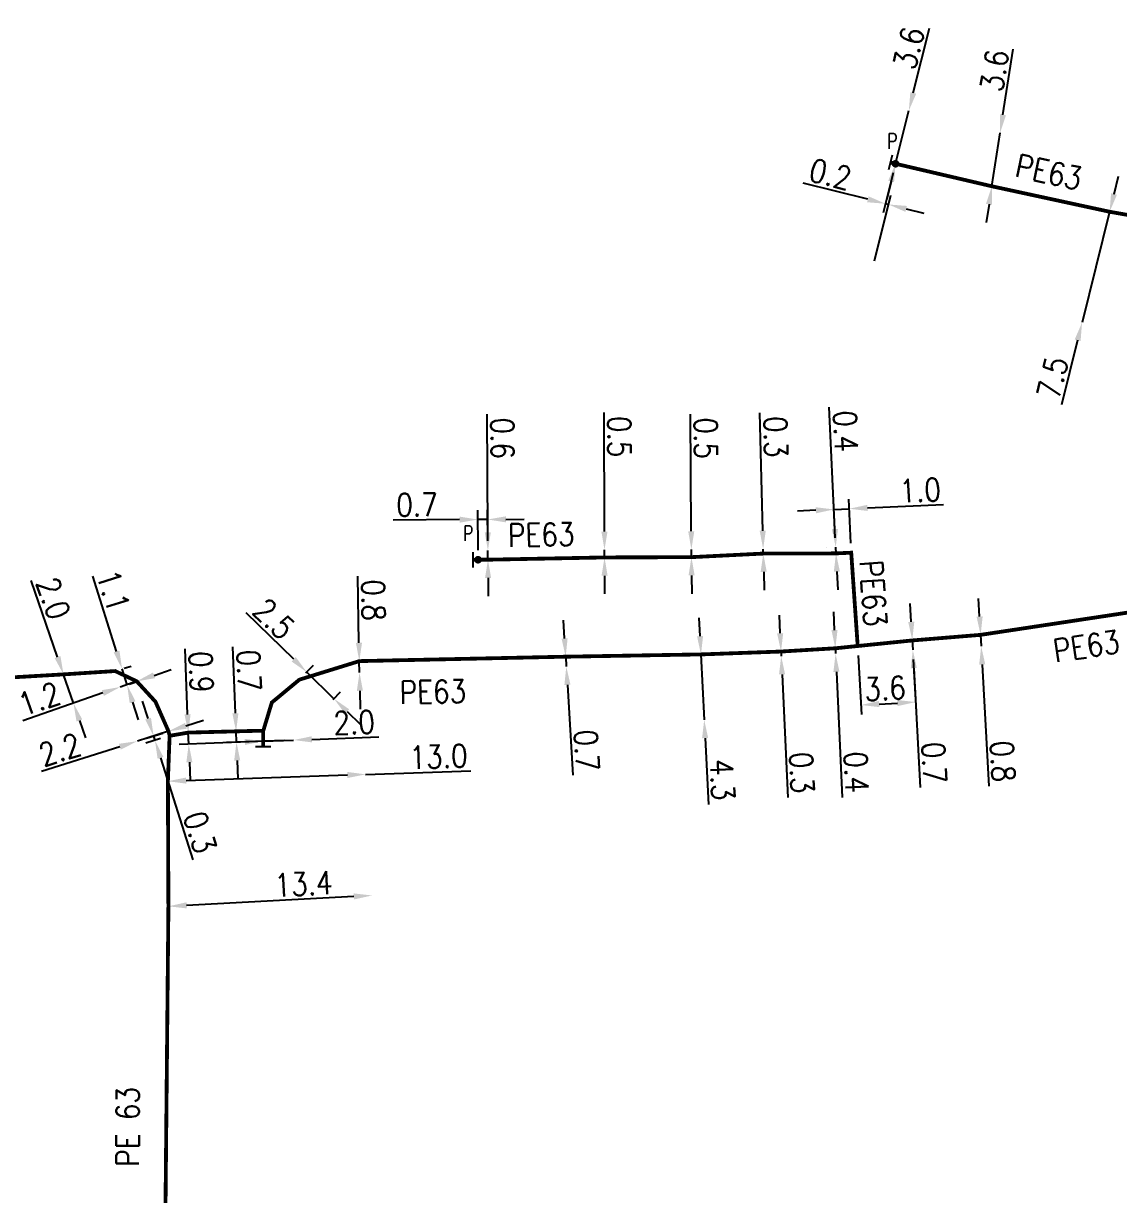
# Model space of a CAD drawing. Header units: millimetres. Extents: x 149999 to 151007, y 125999 to 127005.
# Drawn here: x 150790.2 to 150862.2, y 126224.6 to 126301.5 of the extents above; entities that cross this region are included whole.
import ezdxf
from ezdxf.enums import TextEntityAlignment as Align

# ---------------------------------------------------------------- set-up
doc = ezdxf.new("R2010")
doc.units = ezdxf.units.MM
doc.header["$PDMODE"] = 34
doc.linetypes.add('L_100_PE', pattern=[14, 10, -1.5, 1, -1.5])
doc.layers.get('0').update_dxf_attribs({"linetype": 'CONTINUOUS'})
doc.layers.get('DEFPOINTS').update_dxf_attribs({"linetype": 'CONTINUOUS'})
for name, color, linetype in [('L_140', 3, 'CONTINUOUS'), ('L_300', 7, 'CONTINUOUS'), ('L_340', 7, 'CONTINUOUS')]:
    doc.layers.add(name, color=color, linetype=linetype)
doc.styles.add('G_ROMANS', font='ROMANS.SHX', dxfattribs={"width": 0.75})
doc.styles.get("Standard").update_dxf_attribs({"font": 'romans.shx', "width": 0.85})
doc.dimstyles.get("Standard").update_dxf_attribs({"dimtxt": 1.5, "dimasz": 1.2, "dimexe": 0.625, "dimexo": 0.625, "dimgap": 0.25, "dimtad": 1, "dimdec": 1, "dimzin": 0, "dimdsep": 46, "dimtxsty": 'Standard', "dimcen": -0.5, "dimadec": 0, "dimazin": 0, "dimtfac": 1, "dimtdec": 1, "dimtmove": 0, "dimatfit": 3, "dimfxl": 0, "dimtolj": 1, "dimtzin": 0, "dimarcsym": 0})

# ---------------------------------------------------------------- blocks, each defined once
blk = doc.blocks.new('*D767')
at = {"layer": 'DEFPOINTS', "color": 0, "transparency": 16777216}
for p in [(150799.741, 126251.739), (150799.741, 126251.739), (150812.733, 126252.191)]:
    blk.add_point(p, dxfattribs=at)
at = {"layer": 'L_140', "color": 0, "lineweight": -2, "transparency": 16777216}
for p, q in [((150812.733, 126252.191), (150819.656, 126252.431)), ((150800.94, 126251.781), (150811.534, 126252.149))]:
    blk.add_line(p, q, dxfattribs=at)
at = {"layer": 'L_140', "color": 0, "transparency": 16777216}
for points in [[(150811.527, 126252.349), (150811.541, 126251.949), (150812.733, 126252.191)], [(150800.933, 126251.981), (150800.947, 126251.581), (150799.741, 126251.739)]]:
    blk.add_solid(points, dxfattribs=at)
at = {"layer": 'L_140', "color": 0, "transparency": 16777216, "insert": (150817.521, 126253.358), "char_height": 1.5, "attachment_point": 5, "rotation": 1.99118}
blk.add_mtext('\\A1;13.0', dxfattribs=at)
blk = doc.blocks.new('*D768')
at = {"layer": 'DEFPOINTS', "color": 0, "transparency": 16777216}
for p in [(150813.157, 126244.235), (150799.776, 126243.522), (150799.776, 126243.522)]:
    blk.add_point(p, dxfattribs=at)
at = {"layer": 'L_140', "color": 0, "lineweight": -2, "transparency": 16777216}
blk.add_line((150811.958, 126244.171), (150800.974, 126243.586), dxfattribs=at)
at = {"layer": 'L_140', "color": 0, "transparency": 16777216}
for points in [[(150811.948, 126244.371), (150811.969, 126243.971), (150813.157, 126244.235)], [(150800.963, 126243.786), (150800.985, 126243.386), (150799.776, 126243.522)]]:
    blk.add_solid(points, dxfattribs=at)
at = {"layer": 'L_140', "color": 0, "transparency": 16777216, "insert": (150808.649, 126244.996), "char_height": 1.5, "attachment_point": 5, "rotation": 3.0472}
blk.add_mtext('\\A1;13.4', dxfattribs=at)
blk = doc.blocks.new('*D770')
at = {"layer": 'DEFPOINTS', "color": 0, "transparency": 16777216}
for p in [(150799.855, 126254.723), (150797.734, 126254.37), (150798.894, 126254.419)]:
    blk.add_point(p, dxfattribs=at)
at = {"layer": 'L_140', "color": 0, "lineweight": -2, "transparency": 16777216}
for p, q in [((150798.441, 126255.852), (150798.079, 126256.996)), ((150798.329, 126254.558), (150799.399, 126254.896)), ((150798.803, 126254.708), (150798.894, 126254.419)), ((150799.259, 126254.535), (150798.298, 126254.231)), ((150799.256, 126253.275), (150801.375, 126246.572))]:
    blk.add_line(p, q, dxfattribs=at)
at = {"layer": 'L_140', "color": 0, "transparency": 16777216}
for points in [[(150798.632, 126255.912), (150798.251, 126255.792), (150798.803, 126254.708)], [(150799.447, 126253.335), (150799.065, 126253.215), (150798.894, 126254.419)]]:
    blk.add_solid(points, dxfattribs=at)
at = {"layer": 'L_140', "color": 0, "transparency": 16777216, "insert": (150801.851, 126248.385), "char_height": 1.5, "attachment_point": 5, "rotation": 287.54569}
blk.add_mtext('\\A1;0.3', dxfattribs=at)
blk = doc.blocks.new('*D908')
at = {"layer": 'DEFPOINTS', "color": 0, "linetype": 'Continuous', "transparency": 16777216}
for p in [(150853.139, 126261.354), (150853.179, 126260.605), (150853.179, 126260.605)]:
    blk.add_point(p, dxfattribs=at)
at = {"layer": 'L_140', "color": 0, "linetype": 'Continuous', "lineweight": -2, "transparency": 16777216}
for p, q in [((150853.074, 126262.553), (150853.009, 126263.751)), ((150853.139, 126261.354), (150853.179, 126260.605)), ((150853.244, 126259.407), (150853.677, 126251.413))]:
    blk.add_line(p, q, dxfattribs=at)
at = {"layer": 'L_140', "color": 0, "linetype": 'Continuous', "transparency": 16777216}
for points in [[(150853.274, 126262.563), (150852.874, 126262.542), (150853.139, 126261.354)], [(150853.444, 126259.418), (150853.044, 126259.396), (150853.179, 126260.605)]]:
    blk.add_solid(points, dxfattribs=at)
at = {"layer": 'L_140', "color": 0, "linetype": 'Continuous', "transparency": 16777216, "insert": (150854.59, 126253.051), "char_height": 1.5, "attachment_point": 5, "rotation": 273.09766}
blk.add_mtext('\\A1;0.8', dxfattribs=at)
blk = doc.blocks.new('*D909')
at = {"layer": 'DEFPOINTS', "color": 0, "linetype": 'Continuous', "transparency": 16777216}
for p in [(150848.648, 126261.011), (150848.684, 126260.362), (150848.684, 126260.362)]:
    blk.add_point(p, dxfattribs=at)
at = {"layer": 'L_140', "color": 0, "linetype": 'Continuous', "lineweight": -2, "transparency": 16777216}
for p, q in [((150848.584, 126262.209), (150848.519, 126263.408)), ((150848.648, 126261.011), (150848.684, 126260.362)), ((150848.748, 126259.164), (150849.172, 126251.326))]:
    blk.add_line(p, q, dxfattribs=at)
at = {"layer": 'L_140', "color": 0, "linetype": 'Continuous', "transparency": 16777216}
for points in [[(150848.783, 126262.22), (150848.384, 126262.199), (150848.648, 126261.011)], [(150848.948, 126259.175), (150848.549, 126259.153), (150848.684, 126260.362)]]:
    blk.add_solid(points, dxfattribs=at)
at = {"layer": 'L_140', "color": 0, "linetype": 'Continuous', "transparency": 16777216, "insert": (150850.085, 126252.964), "char_height": 1.5, "attachment_point": 5, "rotation": 273.09766}
blk.add_mtext('\\A1;0.7', dxfattribs=at)
blk = doc.blocks.new('*D910')
at = {"layer": 'DEFPOINTS', "color": 0, "linetype": 'Continuous', "transparency": 16777216}
for p in [(150843.595, 126260.472), (150843.611, 126260.122), (150843.611, 126260.122)]:
    blk.add_point(p, dxfattribs=at)
at = {"layer": 'L_140', "color": 0, "linetype": 'Continuous', "lineweight": -2, "transparency": 16777216}
for p, q in [((150843.54, 126261.671), (150843.485, 126262.869)), ((150843.595, 126260.472), (150843.611, 126260.122)), ((150843.666, 126258.924), (150844.046, 126250.676))]:
    blk.add_line(p, q, dxfattribs=at)
at = {"layer": 'L_140', "color": 0, "linetype": 'Continuous', "transparency": 16777216}
for points in [[(150843.74, 126261.68), (150843.34, 126261.662), (150843.595, 126260.472)], [(150843.866, 126258.933), (150843.467, 126258.914), (150843.611, 126260.122)]]:
    blk.add_solid(points, dxfattribs=at)
at = {"layer": 'L_140', "color": 0, "linetype": 'Continuous', "transparency": 16777216, "insert": (150844.971, 126252.337), "char_height": 1.5, "attachment_point": 5, "rotation": 272.63646}
blk.add_mtext('\\A1;0.4', dxfattribs=at)
blk = doc.blocks.new('*D911')
at = {"layer": 'DEFPOINTS', "color": 0, "linetype": 'Continuous', "transparency": 16777216}
for p in [(150840.025, 126260.258), (150840.039, 126259.958), (150840.039, 126259.958)]:
    blk.add_point(p, dxfattribs=at)
at = {"layer": 'L_140', "color": 0, "linetype": 'Continuous', "lineweight": -2, "transparency": 16777216}
for p, q in [((150839.97, 126261.456), (150839.915, 126262.655)), ((150840.025, 126260.258), (150840.039, 126259.958)), ((150840.094, 126258.759), (150840.466, 126250.676))]:
    blk.add_line(p, q, dxfattribs=at)
at = {"layer": 'L_140', "color": 0, "linetype": 'Continuous', "transparency": 16777216}
for points in [[(150840.169, 126261.466), (150839.77, 126261.447), (150840.025, 126260.258)], [(150840.294, 126258.768), (150839.894, 126258.75), (150840.039, 126259.958)]]:
    blk.add_solid(points, dxfattribs=at)
at = {"layer": 'L_140', "color": 0, "linetype": 'Continuous', "transparency": 16777216, "insert": (150841.392, 126252.306), "char_height": 1.5, "attachment_point": 5, "rotation": 272.63646}
blk.add_mtext('\\A1;0.3', dxfattribs=at)
blk = doc.blocks.new('*D912')
at = {"layer": 'DEFPOINTS', "color": 0, "linetype": 'Continuous', "transparency": 16777216}
for p in [(150834.766, 126260.069), (150834.979, 126255.774), (150834.979, 126255.774)]:
    blk.add_point(p, dxfattribs=at)
at = {"layer": 'L_140', "color": 0, "linetype": 'Continuous', "lineweight": -2, "transparency": 16777216}
for p, q in [((150834.707, 126261.267), (150834.648, 126262.466)), ((150834.766, 126260.069), (150834.979, 126255.774)), ((150835.038, 126254.576), (150835.255, 126250.21))]:
    blk.add_line(p, q, dxfattribs=at)
at = {"layer": 'L_140', "color": 0, "linetype": 'Continuous', "transparency": 16777216}
for points in [[(150834.907, 126261.277), (150834.507, 126261.258), (150834.766, 126260.069)], [(150835.238, 126254.586), (150834.839, 126254.566), (150834.979, 126255.774)]]:
    blk.add_solid(points, dxfattribs=at)
at = {"layer": 'L_140', "color": 0, "linetype": 'Continuous', "transparency": 16777216, "insert": (150836.175, 126251.843), "char_height": 1.5, "attachment_point": 5, "rotation": 272.83482}
blk.add_mtext('\\A1;4.3', dxfattribs=at)
blk = doc.blocks.new('*D913')
at = {"layer": 'DEFPOINTS', "color": 0, "linetype": 'Continuous', "transparency": 16777216}
for p in [(150825.878, 126259.92), (150825.918, 126259.272), (150825.918, 126259.272)]:
    blk.add_point(p, dxfattribs=at)
at = {"layer": 'L_140', "color": 0, "linetype": 'Continuous', "lineweight": -2, "transparency": 16777216}
for p, q in [((150825.805, 126261.118), (150825.731, 126262.316)), ((150825.878, 126259.92), (150825.918, 126259.272)), ((150826.502, 126259.959), (150826.502, 126259.959)), ((150825.992, 126258.074), (150826.357, 126252.128))]:
    blk.add_line(p, q, dxfattribs=at)
at = {"layer": 'L_140', "color": 0, "linetype": 'Continuous', "transparency": 16777216}
for points in [[(150826.004, 126261.13), (150825.605, 126261.106), (150825.878, 126259.92)], [(150826.191, 126258.086), (150825.792, 126258.062), (150825.918, 126259.272)]]:
    blk.add_solid(points, dxfattribs=at)
at = {"layer": 'L_140', "color": 0, "linetype": 'Continuous', "transparency": 16777216, "insert": (150827.258, 126253.772), "char_height": 1.5, "attachment_point": 5, "rotation": 273.51285}
blk.add_mtext('\\A1;0.7', dxfattribs=at)
blk = doc.blocks.new('*D914')
at = {"layer": 'DEFPOINTS', "color": 0, "linetype": 'Continuous', "transparency": 16777216}
for p in [(150812.318, 126259.629), (150812.333, 126258.879), (150812.333, 126258.879)]:
    blk.add_point(p, dxfattribs=at)
at = {"layer": 'L_140', "color": 0, "linetype": 'Continuous', "lineweight": -2, "transparency": 16777216}
for p, q in [((150812.296, 126260.828), (150812.212, 126265.199)), ((150812.333, 126258.879), (150812.318, 126259.629)), ((150812.356, 126257.679), (150812.379, 126256.479))]:
    blk.add_line(p, q, dxfattribs=at)
at = {"layer": 'L_140', "color": 0, "linetype": 'Continuous', "transparency": 16777216}
for points in [[(150812.495, 126260.832), (150812.096, 126260.825), (150812.318, 126259.629)], [(150812.556, 126257.683), (150812.156, 126257.675), (150812.333, 126258.879)]]:
    blk.add_solid(points, dxfattribs=at)
at = {"layer": 'L_140', "color": 0, "linetype": 'Continuous', "transparency": 16777216, "insert": (150813.242, 126263.633), "char_height": 1.5, "attachment_point": 5, "rotation": 271.09525}
blk.add_mtext('\\A1;0.8', dxfattribs=at)
blk = doc.blocks.new('*D915')
at = {"layer": 'DEFPOINTS', "color": 0, "linetype": 'Continuous', "transparency": 16777216}
for p in [(150808.378, 126258.409), (150810.654, 126257.161), (150810.166, 126256.662)]:
    blk.add_point(p, dxfattribs=at)
at = {"layer": 'L_140', "color": 0, "linetype": 'Continuous', "lineweight": -2, "transparency": 16777216}
for p, q in [((150808.008, 126259.747), (150804.881, 126262.802)), ((150808.815, 126258.856), (150809.303, 126259.355)), ((150810.654, 126257.161), (150808.866, 126258.908)), ((150810.603, 126257.109), (150811.09, 126257.608)), ((150811.512, 126256.322), (150812.37, 126255.483))]:
    blk.add_line(p, q, dxfattribs=at)
at = {"layer": 'L_140', "color": 0, "linetype": 'Continuous', "transparency": 16777216}
for points in [[(150808.147, 126259.89), (150807.868, 126259.604), (150808.866, 126258.908)], [(150811.652, 126256.465), (150811.372, 126256.179), (150810.654, 126257.161)]]:
    blk.add_solid(points, dxfattribs=at)
at = {"layer": 'L_140', "color": 0, "linetype": 'Continuous', "transparency": 16777216, "insert": (150806.714, 126262.409), "char_height": 1.5, "attachment_point": 5, "rotation": 315.65548}
blk.add_mtext('\\A1;2.5', dxfattribs=at)
blk = doc.blocks.new('*D916')
at = {"layer": 'DEFPOINTS', "color": 0, "linetype": 'Continuous', "transparency": 16777216}
for p in [(150805.431, 126255.047), (150804.249, 126254.302), (150808, 126254.445)]:
    blk.add_point(p, dxfattribs=at)
at = {"layer": 'L_140', "color": 0, "linetype": 'Continuous', "lineweight": -2, "transparency": 16777216}
for p, q in [((150804.176, 126256.2), (150804.009, 126260.568)), ((150804.807, 126255.023), (150803.598, 126254.977)), ((150804.249, 126254.302), (150804.222, 126255.001)), ((150807.375, 126254.421), (150803.625, 126254.278)), ((150804.295, 126253.102), (150804.341, 126251.903))]:
    blk.add_line(p, q, dxfattribs=at)
at = {"layer": 'L_140', "color": 0, "linetype": 'Continuous', "transparency": 16777216}
for points in [[(150804.376, 126256.208), (150803.977, 126256.192), (150804.222, 126255.001)], [(150804.495, 126253.11), (150804.095, 126253.095), (150804.249, 126254.302)]]:
    blk.add_solid(points, dxfattribs=at)
at = {"layer": 'L_140', "color": 0, "linetype": 'Continuous', "transparency": 16777216, "insert": (150805.069, 126259.022), "char_height": 1.5, "attachment_point": 5, "rotation": 272.19403}
blk.add_mtext('\\A1;0.7', dxfattribs=at)
blk = doc.blocks.new('*D917')
at = {"layer": 'DEFPOINTS', "color": 0, "linetype": 'Continuous', "transparency": 16777216}
for p in [(150806.001, 126254.369), (150808, 126254.445), (150808, 126254.445)]:
    blk.add_point(p, dxfattribs=at)
at = {"layer": 'L_340', "color": 0, "linetype": 'Continuous', "lineweight": -2, "transparency": 16777216}
for p, q in [((150809.199, 126254.491), (150813.598, 126254.66)), ((150804.802, 126254.323), (150803.603, 126254.277)), ((150806.001, 126254.369), (150808, 126254.445))]:
    blk.add_line(p, q, dxfattribs=at)
at = {"layer": 'L_340', "color": 0, "linetype": 'Continuous', "transparency": 16777216}
for points in [[(150809.191, 126254.691), (150809.206, 126254.291), (150808, 126254.445)], [(150804.794, 126254.523), (150804.81, 126254.123), (150806.001, 126254.369)]]:
    blk.add_solid(points, dxfattribs=at)
at = {"layer": 'L_340', "color": 0, "linetype": 'Continuous', "transparency": 16777216, "insert": (150811.975, 126255.598), "char_height": 1.5, "attachment_point": 5, "rotation": 2.19403}
blk.add_mtext('\\A1;2.0', dxfattribs=at)
blk = doc.blocks.new('*D918')
at = {"layer": 'DEFPOINTS', "color": 0, "linetype": 'Continuous', "transparency": 16777216}
for p in [(150801.08, 126254.933), (150801.109, 126254.181), (150808, 126254.445)]:
    blk.add_point(p, dxfattribs=at)
at = {"layer": 'L_140', "color": 0, "linetype": 'Continuous', "lineweight": -2, "transparency": 16777216}
for p, q in [((150801.034, 126256.133), (150800.869, 126260.44)), ((150801.109, 126254.181), (150801.08, 126254.933)), ((150807.375, 126254.421), (150800.484, 126254.157)), ((150801.155, 126252.982), (150801.201, 126251.783))]:
    blk.add_line(p, q, dxfattribs=at)
at = {"layer": 'L_140', "color": 0, "linetype": 'Continuous', "transparency": 16777216}
for points in [[(150801.234, 126256.14), (150800.834, 126256.125), (150801.08, 126254.933)], [(150801.355, 126252.99), (150800.955, 126252.974), (150801.109, 126254.181)]]:
    blk.add_solid(points, dxfattribs=at)
at = {"layer": 'L_140', "color": 0, "linetype": 'Continuous', "transparency": 16777216, "insert": (150801.928, 126258.924), "char_height": 1.5, "attachment_point": 5, "rotation": 272.19402}
blk.add_mtext('\\A1;0.9', dxfattribs=at)
blk = doc.blocks.new('*D919')
at = {"layer": 'DEFPOINTS', "color": 0, "linetype": 'Continuous', "transparency": 16777216}
for p in [(150796.277, 126258.976), (150796.609, 126257.927), (150797.062, 126258.07)]:
    blk.add_point(p, dxfattribs=at)
at = {"layer": 'L_140', "color": 0, "linetype": 'Continuous', "lineweight": -2, "transparency": 16777216}
for p, q in [((150796.368, 126260.263), (150794.808, 126265.198)), ((150796.873, 126259.164), (150797.326, 126259.307)), ((150797.062, 126258.07), (150796.73, 126259.119)), ((150797.205, 126258.115), (150797.658, 126258.259)), ((150797.424, 126256.926), (150797.785, 126255.782))]:
    blk.add_line(p, q, dxfattribs=at)
at = {"layer": 'L_140', "color": 0, "linetype": 'Continuous', "transparency": 16777216}
for points in [[(150796.559, 126260.323), (150796.178, 126260.203), (150796.73, 126259.119)], [(150797.614, 126256.986), (150797.233, 126256.866), (150797.062, 126258.07)]]:
    blk.add_solid(points, dxfattribs=at)
at = {"layer": 'L_140', "color": 0, "linetype": 'Continuous', "transparency": 16777216, "insert": (150796.157, 126264.248), "char_height": 1.5, "attachment_point": 5, "rotation": 287.54569}
blk.add_mtext('\\A1;1.1', dxfattribs=at)
blk = doc.blocks.new('*D920')
at = {"layer": 'DEFPOINTS', "color": 0, "linetype": 'Continuous', "transparency": 16777216}
for p in [(150792.884, 126258.757), (150793.537, 126256.866), (150793.537, 126256.866)]:
    blk.add_point(p, dxfattribs=at)
at = {"layer": 'L_140', "color": 0, "linetype": 'Continuous', "lineweight": -2, "transparency": 16777216}
for p, q in [((150792.493, 126259.891), (150790.754, 126264.925)), ((150793.537, 126256.866), (150792.884, 126258.757)), ((150793.929, 126255.732), (150794.32, 126254.598))]:
    blk.add_line(p, q, dxfattribs=at)
at = {"layer": 'L_140', "color": 0, "linetype": 'Continuous', "transparency": 16777216}
for points in [[(150792.682, 126259.956), (150792.303, 126259.826), (150792.884, 126258.757)], [(150794.118, 126255.797), (150793.74, 126255.667), (150793.537, 126256.866)]]:
    blk.add_solid(points, dxfattribs=at)
at = {"layer": 'L_140', "color": 0, "linetype": 'Continuous', "transparency": 16777216, "insert": (150792.217, 126263.752), "char_height": 1.5, "attachment_point": 5, "rotation": 289.04992}
blk.add_mtext('\\A1;2.0', dxfattribs=at)
blk = doc.blocks.new('*D959')
at = {"layer": 'DEFPOINTS', "color": 0, "linetype": 'Continuous', "transparency": 16777216}
for p in [(150799.783, 126255.018), (150797.734, 126254.37), (150797.734, 126254.37)]:
    blk.add_point(p, dxfattribs=at)
at = {"layer": 'L_140', "color": 0, "linetype": 'Continuous', "lineweight": -2, "transparency": 16777216}
for p, q in [((150800.928, 126255.38), (150802.072, 126255.741)), ((150799.783, 126255.018), (150797.734, 126254.37)), ((150796.589, 126254.008), (150791.432, 126252.377))]:
    blk.add_line(p, q, dxfattribs=at)
at = {"layer": 'L_140', "color": 0, "linetype": 'Continuous', "transparency": 16777216}
for points in [[(150800.867, 126255.57), (150800.988, 126255.189), (150799.783, 126255.018)], [(150796.529, 126254.199), (150796.65, 126253.817), (150797.734, 126254.37)]]:
    blk.add_solid(points, dxfattribs=at)
at = {"layer": 'L_140', "color": 0, "linetype": 'Continuous', "transparency": 16777216, "insert": (150792.643, 126253.809), "char_height": 1.5, "attachment_point": 5, "rotation": 17.54569}
blk.add_mtext('\\A1;2.2', dxfattribs=at)
blk = doc.blocks.new('*D960')
at = {"layer": 'DEFPOINTS', "color": 0, "linetype": 'Continuous', "transparency": 16777216}
for p in [(150796.609, 126257.927), (150796.609, 126257.927), (150797.696, 126258.302)]:
    blk.add_point(p, dxfattribs=at)
at = {"layer": 'L_140', "color": 0, "linetype": 'Continuous', "lineweight": -2, "transparency": 16777216}
for p, q in [((150798.83, 126258.694), (150799.964, 126259.086)), ((150797.696, 126258.302), (150796.609, 126257.927)), ((150795.475, 126257.535), (150790.206, 126255.716))]:
    blk.add_line(p, q, dxfattribs=at)
at = {"layer": 'L_140', "color": 0, "linetype": 'Continuous', "transparency": 16777216}
for points in [[(150798.765, 126258.883), (150798.895, 126258.505), (150797.696, 126258.302)], [(150795.409, 126257.724), (150795.54, 126257.346), (150796.609, 126257.927)]]:
    blk.add_solid(points, dxfattribs=at)
at = {"layer": 'L_140', "color": 0, "linetype": 'Continuous', "transparency": 16777216, "insert": (150791.292, 126257.149), "char_height": 1.5, "attachment_point": 5, "rotation": 19.04992}
blk.add_mtext('\\A1;1.2', dxfattribs=at)
blk = doc.blocks.new('*D961')
at = {"layer": 'DEFPOINTS', "color": 0, "linetype": 'Continuous', "transparency": 16777216}
for p in [(150843.506, 126269.592), (150843.62, 126267.105), (150844.638, 126266.751)]:
    blk.add_point(p, dxfattribs=at)
at = {"layer": 'L_140', "color": 0, "linetype": 'Continuous', "lineweight": -2, "transparency": 16777216}
for p, q in [((150843.592, 126267.729), (150843.477, 126270.216)), ((150844.609, 126267.376), (150844.476, 126270.262)), ((150842.307, 126269.537), (150841.109, 126269.481)), ((150843.506, 126269.592), (150844.505, 126269.638)), ((150845.704, 126269.693), (150850.704, 126269.923))]:
    blk.add_line(p, q, dxfattribs=at)
at = {"layer": 'L_140', "color": 0, "linetype": 'Continuous', "transparency": 16777216}
for points in [[(150842.298, 126269.736), (150842.317, 126269.337), (150843.506, 126269.592)], [(150845.695, 126269.893), (150845.713, 126269.493), (150844.505, 126269.638)]]:
    blk.add_solid(points, dxfattribs=at)
at = {"layer": 'L_140', "color": 0, "linetype": 'Continuous', "transparency": 16777216, "insert": (150849.165, 126270.853), "char_height": 1.5, "attachment_point": 5, "rotation": 2.63386}
blk.add_mtext('\\A1;1.0', dxfattribs=at)
blk = doc.blocks.new('*D962')
at = {"layer": 'DEFPOINTS', "color": 0, "linetype": 'Continuous', "transparency": 16777216}
for p in [(150845.064, 126260.621), (150848.684, 126260.362), (150848.869, 126256.939)]:
    blk.add_point(p, dxfattribs=at)
at = {"layer": 'L_140', "color": 0, "linetype": 'Continuous', "lineweight": -2, "transparency": 16777216}
for p, q in [((150845.098, 126259.997), (150845.308, 126256.121)), ((150848.717, 126259.738), (150848.902, 126256.315)), ((150846.472, 126256.81), (150847.67, 126256.875))]:
    blk.add_line(p, q, dxfattribs=at)
at = {"layer": 'L_140', "color": 0, "linetype": 'Continuous', "transparency": 16777216}
for points in [[(150846.461, 126257.009), (150846.483, 126256.61), (150845.274, 126256.745)], [(150847.66, 126257.074), (150847.681, 126256.675), (150848.869, 126256.939)]]:
    blk.add_solid(points, dxfattribs=at)
at = {"layer": 'L_140', "color": 0, "linetype": 'Continuous', "transparency": 16777216, "insert": (150846.856, 126257.832), "char_height": 1.5, "attachment_point": 5, "rotation": 3.09766}
blk.add_mtext('\\A1;3.6', dxfattribs=at)
blk = doc.blocks.new('*D963')
at = {"layer": 'DEFPOINTS', "color": 0, "linetype": 'Continuous', "transparency": 16777216}
for p in [(150820.755, 126268.933), (150820.121, 126266.287), (150820.768, 126266.909)]:
    blk.add_point(p, dxfattribs=at)
at = {"layer": 'L_340', "color": 0, "linetype": 'Continuous', "lineweight": -2, "transparency": 16777216}
for p, q in [((150820.118, 126266.912), (150820.101, 126269.554)), ((150820.764, 126267.534), (150820.751, 126269.558)), ((150818.905, 126268.921), (150814.534, 126268.894)), ((150820.755, 126268.933), (150820.105, 126268.929)), ((150821.955, 126268.941), (150823.155, 126268.948))]:
    blk.add_line(p, q, dxfattribs=at)
at = {"layer": 'L_340', "color": 0, "linetype": 'Continuous', "transparency": 16777216}
for points in [[(150818.904, 126269.121), (150818.906, 126268.721), (150820.105, 126268.929)], [(150821.954, 126269.141), (150821.956, 126268.741), (150820.755, 126268.933)]]:
    blk.add_solid(points, dxfattribs=at)
at = {"layer": 'L_340', "color": 0, "linetype": 'Continuous', "transparency": 16777216, "insert": (150816.113, 126269.904), "char_height": 1.5, "attachment_point": 5, "rotation": 0.35976}
blk.add_mtext('\\A1;0.7', dxfattribs=at)
blk = doc.blocks.new('*D964')
at = {"layer": 'DEFPOINTS', "color": 0, "linetype": 'Continuous', "transparency": 16777216}
for p in [(150820.768, 126266.891), (150820.768, 126266.891), (150820.771, 126266.291)]:
    blk.add_point(p, dxfattribs=at)
at = {"layer": 'L_140', "color": 0, "linetype": 'Continuous', "lineweight": -2, "transparency": 16777216}
for p, q in [((150820.76, 126268.091), (150820.711, 126275.845)), ((150820.771, 126266.291), (150820.768, 126266.891)), ((150820.779, 126265.091), (150820.787, 126263.891))]:
    blk.add_line(p, q, dxfattribs=at)
at = {"layer": 'L_140', "color": 0, "linetype": 'Continuous', "transparency": 16777216}
for points in [[(150820.96, 126268.092), (150820.56, 126268.089), (150820.768, 126266.891)], [(150820.979, 126265.092), (150820.579, 126265.089), (150820.771, 126266.291)]]:
    blk.add_solid(points, dxfattribs=at)
at = {"layer": 'L_140', "color": 0, "linetype": 'Continuous', "transparency": 16777216, "insert": (150821.721, 126274.265), "char_height": 1.5, "attachment_point": 5, "rotation": 270.35976}
blk.add_mtext('\\A1;0.6', dxfattribs=at)
blk = doc.blocks.new('*D965')
at = {"layer": 'DEFPOINTS', "color": 0, "linetype": 'Continuous', "transparency": 16777216}
for p in [(150828.428, 126266.939), (150828.428, 126266.939), (150828.43, 126266.439)]:
    blk.add_point(p, dxfattribs=at)
at = {"layer": 'L_140', "color": 0, "linetype": 'Continuous', "lineweight": -2, "transparency": 16777216}
for p, q in [((150828.424, 126268.139), (150828.398, 126275.956)), ((150828.43, 126266.439), (150828.428, 126266.939)), ((150828.434, 126265.239), (150828.437, 126264.039))]:
    blk.add_line(p, q, dxfattribs=at)
at = {"layer": 'L_140', "color": 0, "linetype": 'Continuous', "transparency": 16777216}
for points in [[(150828.624, 126268.139), (150828.224, 126268.138), (150828.428, 126266.939)], [(150828.634, 126265.239), (150828.234, 126265.238), (150828.43, 126266.439)]]:
    blk.add_solid(points, dxfattribs=at)
at = {"layer": 'L_140', "color": 0, "linetype": 'Continuous', "transparency": 16777216, "insert": (150829.404, 126274.373), "char_height": 1.5, "attachment_point": 5, "rotation": 270.18766}
blk.add_mtext('\\A1;0.5', dxfattribs=at)
blk = doc.blocks.new('*D966')
at = {"layer": 'DEFPOINTS', "color": 0, "linetype": 'Continuous', "transparency": 16777216}
for p in [(150834.137, 126266.958), (150834.137, 126266.958), (150834.141, 126266.458)]:
    blk.add_point(p, dxfattribs=at)
at = {"layer": 'L_140', "color": 0, "linetype": 'Continuous', "lineweight": -2, "transparency": 16777216}
for p, q in [((150834.128, 126268.157), (150834.071, 126275.849)), ((150834.141, 126266.458), (150834.137, 126266.958)), ((150834.15, 126265.258), (150834.159, 126264.058))]:
    blk.add_line(p, q, dxfattribs=at)
at = {"layer": 'L_140', "color": 0, "linetype": 'Continuous', "transparency": 16777216}
for points in [[(150834.328, 126268.159), (150833.928, 126268.156), (150834.137, 126266.958)], [(150834.35, 126265.259), (150833.95, 126265.256), (150834.141, 126266.458)]]:
    blk.add_solid(points, dxfattribs=at)
at = {"layer": 'L_140', "color": 0, "linetype": 'Continuous', "transparency": 16777216, "insert": (150835.083, 126274.271), "char_height": 1.5, "attachment_point": 5, "rotation": 270.42896}
blk.add_mtext('\\A1;0.5', dxfattribs=at)
blk = doc.blocks.new('*D967')
at = {"layer": 'DEFPOINTS', "color": 0, "linetype": 'Continuous', "transparency": 16777216}
for p in [(150838.852, 126266.993), (150838.852, 126266.993), (150838.859, 126266.693)]:
    blk.add_point(p, dxfattribs=at)
at = {"layer": 'L_140', "color": 0, "linetype": 'Continuous', "lineweight": -2, "transparency": 16777216}
for p, q in [((150838.824, 126268.192), (150838.642, 126275.927)), ((150838.859, 126266.693), (150838.852, 126266.993)), ((150838.887, 126265.493), (150838.916, 126264.294))]:
    blk.add_line(p, q, dxfattribs=at)
at = {"layer": 'L_140', "color": 0, "linetype": 'Continuous', "transparency": 16777216}
for points in [[(150839.024, 126268.197), (150838.624, 126268.188), (150838.852, 126266.993)], [(150839.087, 126265.498), (150838.688, 126265.489), (150838.859, 126266.693)]]:
    blk.add_solid(points, dxfattribs=at)
at = {"layer": 'L_140', "color": 0, "linetype": 'Continuous', "transparency": 16777216, "insert": (150839.679, 126274.365), "char_height": 1.5, "attachment_point": 5, "rotation": 271.34794}
blk.add_mtext('\\A1;0.3', dxfattribs=at)
blk = doc.blocks.new('*D968')
at = {"layer": 'DEFPOINTS', "color": 0, "linetype": 'Continuous', "transparency": 16777216}
for p in [(150843.62, 126267.105), (150843.62, 126267.105), (150843.639, 126266.705)]:
    blk.add_point(p, dxfattribs=at)
at = {"layer": 'L_140', "color": 0, "linetype": 'Continuous', "lineweight": -2, "transparency": 16777216}
for p, q in [((150843.565, 126268.304), (150843.197, 126276.304)), ((150842.996, 126267.076), (150842.996, 126267.076)), ((150843.639, 126266.705), (150843.62, 126267.105)), ((150843.015, 126266.677), (150843.015, 126266.677)), ((150843.694, 126265.507), (150843.749, 126264.308))]:
    blk.add_line(p, q, dxfattribs=at)
at = {"layer": 'L_140', "color": 0, "linetype": 'Continuous', "transparency": 16777216}
for points in [[(150843.765, 126268.313), (150843.366, 126268.295), (150843.62, 126267.105)], [(150843.894, 126265.516), (150843.494, 126265.497), (150843.639, 126266.705)]]:
    blk.add_solid(points, dxfattribs=at)
at = {"layer": 'L_140', "color": 0, "linetype": 'Continuous', "transparency": 16777216, "insert": (150844.271, 126274.736), "char_height": 1.5, "attachment_point": 5, "rotation": 272.63386}
blk.add_mtext('\\A1;0.4', dxfattribs=at)
blk = doc.blocks.new('L_340_07')
at = {"color": 0, "linetype": 'Continuous', "const_width": 0.25, "flags": 128}
blk.add_lwpolyline([(0, 0), (0.35, 0)], dxfattribs=at)
at = {"color": 0, "linetype": 'Continuous', "flags": 128}
blk.add_lwpolyline([(0.35, -0.5), (0.35, 0.5)], dxfattribs=at)
at = {"color": 0, "linetype": 'Continuous', "width": 0.75, "flags": 3}
for tag, p in [('DEF_LEG', (0.723, -3.465)), ('DEF_COUP', (0.723, -5.965)), ('DEF_TYPE', (0.723, -8.465))]:
    blk.add_attdef(tag, text='', height=1.2, dxfattribs=at).set_placement(p, align=Align.MIDDLE)
blk = doc.blocks.new('L_300_12')
at = {"color": 0, "linetype": 'Continuous', "const_width": 0.248, "flags": 128}
blk.add_lwpolyline([(-0.126, 0, 1), (0.126, 0, 1)], format="xyb", close=True, dxfattribs=at)
at = {"linetype": 'Continuous', "style": 'G_ROMANS', "width": 0.75}
blk.add_attdef('P', text='', height=1, dxfattribs=at).set_placement((0, 1.331), align=Align.MIDDLE_CENTER)
at = {"color": 0, "linetype": 'Continuous', "width": 0.75, "flags": 3}
for tag, p in [('DEF_LEG', (0, -5)), ('DEF_COUP', (0, -7.5)), ('DEF_TYPE', (0, -10))]:
    blk.add_attdef(tag, text='', height=1.2, dxfattribs=at).set_placement(p, align=Align.MIDDLE)
blk = doc.blocks.new('*D976')
at = {"layer": 'DEFPOINTS', "color": 0, "linetype": 'Continuous', "transparency": 16777216}
for p in [(150861.615, 126289.146), (150859.804, 126281.868), (150859.804, 126281.868)]:
    blk.add_point(p, dxfattribs=at)
at = {"layer": 'L_140', "color": 0, "linetype": 'Continuous', "lineweight": -2, "transparency": 16777216}
for p, q in [((150861.904, 126290.311), (150862.194, 126291.475)), ((150861.615, 126289.146), (150859.804, 126281.868)), ((150859.514, 126280.704), (150858.459, 126276.462))]:
    blk.add_line(p, q, dxfattribs=at)
at = {"layer": 'L_140', "color": 0, "linetype": 'Continuous', "transparency": 16777216}
for points in [[(150861.71, 126290.359), (150862.098, 126290.263), (150861.615, 126289.146)], [(150859.32, 126280.752), (150859.708, 126280.655), (150859.804, 126281.868)]]:
    blk.add_solid(points, dxfattribs=at)
at = {"layer": 'L_140', "color": 0, "linetype": 'Continuous', "transparency": 16777216, "insert": (150857.871, 126278.242), "char_height": 1.5, "attachment_point": 5, "rotation": 76.02947}
blk.add_mtext('\\A1;7.5', dxfattribs=at)
blk = doc.blocks.new('*D977')
at = {"layer": 'DEFPOINTS', "color": 0, "linetype": 'Continuous', "transparency": 16777216}
for p in [(150854.423, 126294.327), (150854.423, 126294.327), (150853.876, 126290.82)]:
    blk.add_point(p, dxfattribs=at)
at = {"layer": 'L_140', "color": 0, "linetype": 'Continuous', "lineweight": -2, "transparency": 16777216}
for p, q in [((150854.608, 126295.513), (150855.282, 126299.832)), ((150853.876, 126290.82), (150854.423, 126294.327)), ((150853.691, 126289.634), (150853.506, 126288.448))]:
    blk.add_line(p, q, dxfattribs=at)
at = {"layer": 'L_140', "color": 0, "linetype": 'Continuous', "transparency": 16777216}
for points in [[(150854.41, 126295.544), (150854.805, 126295.482), (150854.423, 126294.327)], [(150853.493, 126289.665), (150853.888, 126289.603), (150853.876, 126290.82)]]:
    blk.add_solid(points, dxfattribs=at)
at = {"layer": 'L_140', "color": 0, "linetype": 'Continuous', "transparency": 16777216, "insert": (150854.049, 126298.419), "char_height": 1.5, "attachment_point": 5, "rotation": 81.13167}
blk.add_mtext('\\A1;3.6', dxfattribs=at)
blk = doc.blocks.new('*D978')
at = {"layer": 'DEFPOINTS', "color": 0, "linetype": 'Continuous', "transparency": 16777216}
for p in [(150847.55, 126292.298), (150847.087, 126289.625), (150846.006, 126285.308)]:
    blk.add_point(p, dxfattribs=at)
at = {"layer": 'L_340', "color": 0, "linetype": 'Continuous', "lineweight": -2, "transparency": 16777216}
for p, q in [((150847.398, 126291.692), (150846.741, 126289.067)), ((150845.729, 126289.965), (150841.488, 126291.026)), ((150846.158, 126285.914), (150847.239, 126290.231)), ((150847.087, 126289.625), (150846.893, 126289.673)), ((150848.251, 126289.333), (150849.415, 126289.042))]:
    blk.add_line(p, q, dxfattribs=at)
at = {"layer": 'L_340', "color": 0, "linetype": 'Continuous', "transparency": 16777216}
for points in [[(150845.777, 126290.159), (150845.68, 126289.771), (150846.893, 126289.673)], [(150848.3, 126289.527), (150848.202, 126289.139), (150847.087, 126289.625)]]:
    blk.add_solid(points, dxfattribs=at)
at = {"layer": 'L_340', "color": 0, "linetype": 'Continuous', "transparency": 16777216, "insert": (150843.269, 126291.611), "char_height": 1.5, "attachment_point": 5, "rotation": 345.94383}
blk.add_mtext('\\A1;0.2', dxfattribs=at)
blk = doc.blocks.new('*D979')
at = {"layer": 'DEFPOINTS', "color": 0, "linetype": 'Continuous', "transparency": 16777216}
for p in [(150848.425, 126295.79), (150848.425, 126295.79), (150847.55, 126292.298)]:
    blk.add_point(p, dxfattribs=at)
at = {"layer": 'L_340', "color": 0, "linetype": 'Continuous', "lineweight": -2, "transparency": 16777216}
for p, q in [((150848.716, 126296.954), (150849.778, 126301.195)), ((150847.55, 126292.298), (150848.425, 126295.79)), ((150847.259, 126291.134), (150846.967, 126289.97))]:
    blk.add_line(p, q, dxfattribs=at)
at = {"layer": 'L_340', "color": 0, "linetype": 'Continuous', "transparency": 16777216}
for points in [[(150848.522, 126297.003), (150848.91, 126296.906), (150848.425, 126295.79)], [(150847.065, 126291.183), (150847.453, 126291.086), (150847.55, 126292.298)]]:
    blk.add_solid(points, dxfattribs=at)
at = {"layer": 'L_340', "color": 0, "linetype": 'Continuous', "transparency": 16777216, "insert": (150848.423, 126299.9), "char_height": 1.5, "attachment_point": 5, "rotation": 75.94383}
blk.add_mtext('\\A1;3.6', dxfattribs=at)

msp = doc.modelspace()

# ---------------------------------------------------------------- linework, layer by layer
at = {"layer": 'L_140', "linetype": 'L_100_PE', "flags": 128}
for points in [[(150881.432, 126266.02, 0.25, 0.25, 0), (150880.327, 126273.515, 0.25, 0.25, 0), (150879.69, 126276.285, 0.25, 0.25, 0), (150879.868, 126277.43, 0.25, 0.25, 0), (150881.028, 126284.863, 0.25, 0.25, 0), (150879.053, 126285.339, 0.25, 0.25, 0), (150867.736, 126288.066, 0.25, 0.25, 0), (150861.615, 126289.146, 0.25, 0.25, 0), (150853.876, 126290.82, 0.25, 0.25, 0), (150847.55, 126292.298, 0, 0, 0)], [(150806.001, 126254.369, 0.25, 0.25, 0), (150806.006, 126255.043, 0.25, 0.25, 0), (150806.57, 126256.909, 0.25, 0.25, 0), (150808.378, 126258.409, 0.25, 0.25, 0), (150812.318, 126259.629, 0.25, 0.25, 0), (150825.878, 126259.92, 0.25, 0.25, 0), (150834.766, 126260.069, 0.25, 0.25, 0), (150840.025, 126260.258, 0.25, 0.25, 0), (150843.595, 126260.472, 0.25, 0.25, 0), (150845.064, 126260.621, 0.25, 0.25, 0), (150848.65, 126260.986, 0.25, 0.25, 0), (150853.139, 126261.354, 0.25, 0.25, 0), (150863.204, 126262.876, 0.25, 0.25, 0), (150868.814, 126263.965, 0.25, 0.25, 0), (150873.273, 126264.803, 0.25, 0.25, 0), (150878.745, 126265.685, 0.25, 0.25, 0), (150881.432, 126266.02, 0.25, 0.25, 0), (150882.674, 126266.175, 0.25, 0.25, 0), (150887.1, 126266.608, 0.25, 0.25, 0), (150891.185, 126266.85, 0.25, 0.25, 0), (150896.135, 126267.194, 0.25, 0.25, 0), (150900.18, 126267.515, 0.25, 0.25, 0), (150904.891, 126267.903, 0.25, 0.25, 0), (150910.004, 126268.051, 0.25, 0.25, 0), (150911.534, 126265.491, 0.25, 0.25, 0), (150917.451, 126262.365, 0, 0, 0)], [(150816.993, 126101.277, 0.25, 0.25, 0), (150827.788, 126117.413, 0.25, 0.25, 0), (150832.075, 126123.821, 0.25, 0.25, 0.416595), (150831.934, 126124.516, 0.25, 0.25, 0), (150832.011, 126124.466, 0.25, 0.25, -0.414214), (150831.868, 126125.158, 0.25, 0.25, 0), (150833.571, 126127.734, 0.25, 0.25, 0), (150833.571, 126127.734, 0.25, 0.25, -0.414214), (150834.263, 126127.877, 0.25, 0.25, 0), (150834.216, 126127.908, 0.25, 0.25, 0.414516), (150834.631, 126127.995, 0.25, 0.25, 0), (150836.985, 126131.583, 0.25, 0.25, 0), (150848.202, 126148.545, 0.25, 0.25, 0), (150852.995, 126155.872, 0.25, 0.25, 0), (150853.971, 126157.362, 0.25, 0.25, 0.182522), (150854.232, 126160.098, 0.25, 0.25, 0.155113), (150853.421, 126161.426, 0.25, 0.25, 0), (150852.359, 126162.196, 0.25, 0.25, 0), (150852.005, 126162.314, 0.25, 0.25, 0), (150845.309, 126164.446, 0.25, 0.25, 0), (150832.136, 126168.71, 0.25, 0.25, 0), (150830.507, 126168.019, 0.25, 0.25, 0), (150817.484, 126170.468, 0.25, 0.25, 0), (150809.595, 126171.655, 0.25, 0.25, -0.108583), (150804.877, 126174.153, 0.25, 0.25, -0.223679), (150799.259, 126186.491, 0.25, 0.25, 0), (150799.287, 126188.69, 0.25, 0.25, 0), (150799.557, 126220.962, 0.25, 0.25, 0), (150799.776, 126243.522, 0.25, 0.25, 0), (150799.741, 126251.739, 0.25, 0.25, 0), (150799.741, 126251.739, 0.25, 0.25, 0), (150799.855, 126254.723, 0.25, 0.25, 0), (150799.783, 126255.018, 0.25, 0.25, 0), (150798.926, 126256.961, 0.25, 0.25, 0), (150797.696, 126258.302, 0.25, 0.25, 0), (150796.277, 126258.976, 0.25, 0.25, 0), (150792.884, 126258.757, 0.25, 0.25, 0), (150787.879, 126258.467, 0.25, 0.25, 0), (150784.267, 126258.028, 0.25, 0.25, 0), (150778.979, 126257.406, 0.25, 0.25, 0), (150772.993, 126256.585, 0.25, 0.25, 0), (150770.405, 126256.14, 0.25, 0.25, 0), (150769.409, 126255.969, 0, 0, 0)], [(150806.006, 126255.043, 0.25, 0.25, 0), (150805.431, 126255.047, 0.25, 0.25, 0), (150805.431, 126255.047, 0.25, 0.25, 0), (150801.08, 126254.933, 0.25, 0.25, 0), (150799.855, 126254.723, 0, 0, 0)]]:
    msp.add_lwpolyline(points, format="xyseb", dxfattribs=at)
at = {"layer": 'L_140', "linetype": 'L_100_PE', "const_width": 0.25, "flags": 128}
msp.add_lwpolyline([(150845.064, 126260.621), (150844.638, 126266.751), (150843.639, 126266.705), (150838.859, 126266.693), (150834.141, 126266.458), (150828.43, 126266.439), (150820.771, 126266.291), (150820.121, 126266.287)], dxfattribs=at)

# ---------------------------------------------------------------- block references
at = {"layer": 'L_300'}
ref = msp.add_blockref('L_300_12', (150847.55, 126292.298), dxfattribs=dict(at, rotation=346.8431871244297))
ref.add_attrib('P', 'P', dxfattribs={"layer": '0', "linetype": 'Continuous', "height": 1, "style": 'G_ROMANS', "width": 0.75}).set_placement((150847.346, 126293.788), align=Align.MIDDLE_CENTER)
ref = msp.add_blockref('L_300_12', (150820.121, 126266.287), dxfattribs=dict(at, rotation=0.9232380597073587))
ref.add_attrib('P', 'P', dxfattribs={"layer": '0', "linetype": 'Continuous', "height": 1, "style": 'G_ROMANS', "width": 0.75}).set_placement((150819.479, 126268.021), align=Align.MIDDLE_CENTER)
at = {"layer": 'L_340'}
for p, rotation in [((150847.55, 126292.298), 166.8431870925069), ((150820.121, 126266.287), 180.3597627698253), ((150806.001, 126254.369), 270)]:
    msp.add_blockref('L_340_07', p, dxfattribs=dict(at, rotation=rotation))

# ---------------------------------------------------------------- texts
at = {"layer": 'L_140', "linetype": 'Continuous', "width": 0.85}
for rotation, p in [(347.7998, (150855.32, 126291.478)), (1.10783, (150822.103, 126267.14)), (273.97885, (150845.187, 126266.212)), (8.59759, (150858.046, 126259.542)), (1.23242, (150814.989, 126256.817))]:
    msp.add_text('PE63', height=1.5, rotation=rotation, dxfattribs=at).set_placement(p)
at = {"layer": 'L_140', "width": 0.85}
msp.add_text('PE 63', height=1.5, rotation=89.76713, dxfattribs=at).set_placement((150797.839, 126226.413))

# ---------------------------------------------------------------- dimensions: what is measured, and where the dimension line sits
at = {"layer": 'L_140', "linetype": 'Continuous'}
for base, p1, p2, angle, override, picture, middle in [((150854.423, 126294.327), (150853.876, 126290.82), (150854.423, 126294.327), 261.13167, {"dimscale": 1, "dimlfac": 1, "dimlunit": 2, "dimatfit": 0}, '*D977', (150855.037, 126298.265)), ((150859.804, 126281.868), (150861.615, 126289.146), (150859.804, 126281.868), 76.02947, {"dimscale": 1, "dimlfac": 1, "dimlunit": 2, "dimatfit": 0}, '*D976', (150858.842, 126278)), ((150843.62, 126267.105), (150843.639, 126266.705), (150843.62, 126267.105), 272.63386, {"dimatfit": 0}, '*D968', (150843.272, 126274.69)), ((150820.768, 126266.891), (150820.771, 126266.291), (150820.768, 126266.891), 270.35976, {"dimatfit": 0}, '*D964', (150820.721, 126274.259)), ((150828.428, 126266.939), (150828.43, 126266.439), (150828.428, 126266.939), 270.18766, {"dimatfit": 0}, '*D965', (150828.404, 126274.37)), ((150834.137, 126266.958), (150834.141, 126266.458), (150834.137, 126266.958), 270.42896, {"dimatfit": 0}, '*D966', (150834.083, 126274.263)), ((150838.852, 126266.993), (150838.859, 126266.693), (150838.852, 126266.993), 271.34794, {"dimatfit": 0}, '*D967', (150838.679, 126274.342)), ((150843.506, 126269.592), (150844.638, 126266.751), (150843.62, 126267.105), 2.63386, {"dimatfit": 0}, '*D961', (150849.211, 126269.854)), ((150793.537, 126256.866), (150792.884, 126258.757), (150793.537, 126256.866), 109.04992, {"dimatfit": 0}, '*D920', (150791.272, 126263.426)), ((150797.062, 126258.07), (150796.277, 126258.976), (150796.609, 126257.927), 107.54569, {"dimatfit": 0}, '*D919', (150795.204, 126263.947)), ((150812.3328, 126258.8788), (150812.31846, 126259.62866), (150812.3328, 126258.8788), 91.09525, {"dimatfit": 0}, '*D914', (150812.24228, 126263.61365)), ((150810.654, 126257.161), (150808.378, 126258.409), (150810.166, 126256.662), 135.65548, {"dimatfit": 0}, '*D915', (150806.015, 126261.694)), ((150848.684, 126260.362), (150848.648, 126261.011), (150848.684, 126260.362), 93.09766, {"dimatfit": 0}, '*D909', (150849.087, 126252.91)), ((150853.179, 126260.605), (150853.139, 126261.354), (150853.179, 126260.605), 93.09766, {"dimatfit": 0}, '*D908', (150853.591, 126252.997)), ((150834.979, 126255.774), (150834.766, 126260.069), (150834.979, 126255.774), 92.83482, {"dimatfit": 0}, '*D912', (150835.176, 126251.793)), ((150840.039, 126259.958), (150840.025, 126260.258), (150840.039, 126259.958), 92.63646, {"dimatfit": 0}, '*D911', (150840.393, 126252.26)), ((150843.6111, 126260.1224), (150843.595, 126260.472), (150843.6111, 126260.1224), 92.63646, {"dimatfit": 0}, '*D910', (150843.9717, 126252.2905)), ((150825.918, 126259.272), (150825.878, 126259.92), (150825.918, 126259.272), 93.51285, {"dimatfit": 0}, '*D913', (150826.26, 126253.711)), ((150804.249, 126254.302), (150805.431, 126255.047), (150808, 126254.445), 92.19403, {"dimatfit": 0}, '*D916', (150804.07, 126258.984)), ((150848.869, 126256.939), (150845.064, 126260.621), (150848.684, 126260.362), 183.09766, {"dimatfit": 0}, '*D962', (150846.911, 126256.833)), ((150796.609, 126257.927), (150797.696, 126258.302), (150796.609, 126257.927), 19.04992, {"dimatfit": 0}, '*D960', (150791.618, 126256.204)), ((150797.7335, 126254.3697), (150799.7835, 126255.0179), (150797.7335, 126254.3697), 17.54569, {"dimatfit": 0}, '*D959', (150792.9441, 126252.8554))]:
    dim = msp.add_linear_dim(base=base, p1=p1, p2=p2, angle=angle, dimstyle='Standard', override=override, dxfattribs=at)
    dim.commit()
    dim.dimension.update_dxf_attribs({"geometry": picture, "text_midpoint": middle, "dimtype": 160})
dim = msp.add_linear_dim(base=(150801.109, 126254.181), p1=(150801.08, 126254.933), p2=(150808, 126254.445), angle=92.19402, text='0.9', dimstyle='Standard', override={"dimatfit": 0}, dxfattribs=at)
dim.commit()
dim.dimension.update_dxf_attribs({"geometry": '*D918', "text_midpoint": (150800.929, 126258.886), "dimtype": 160})
at = {"layer": 'L_140'}
for base, p1, p2, angle, picture, middle, dimtype in [((150798.894, 126254.419), (150797.734, 126254.37), (150799.855, 126254.723), 287.54569, '*D770', (150800.897, 126248.084), 160), ((150799.741, 126251.739), (150812.733, 126252.191), (150799.741, 126251.739), 181.99118, '*D767', (150817.556, 126252.358), 161), ((150799.776, 126243.522), (150813.157, 126244.235), (150799.776, 126243.522), 183.0472, '*D768', (150808.702, 126243.998), 161)]:
    dim = msp.add_linear_dim(base=base, p1=p1, p2=p2, angle=angle, dimstyle='Standard', dxfattribs=at)
    dim.commit()
    dim.dimension.update_dxf_attribs({"geometry": picture, "text_midpoint": middle, "dimtype": dimtype})
at = {"layer": 'L_340', "linetype": 'Continuous'}
for base, p1, p2, angle, override, picture, middle in [((150848.425, 126295.79), (150847.55, 126292.298), (150848.425, 126295.79), 255.94383, {"dimscale": 1, "dimlfac": 1, "dimlunit": 2, "dimatfit": 0}, '*D979', (150849.393, 126299.657)), ((150847.087, 126289.625), (150847.55, 126292.298), (150846.006, 126285.308), 165.94383, {"dimatfit": 0}, '*D978', (150843.027, 126290.641)), ((150820.7549, 126268.933), (150820.1215, 126266.2866), (150820.7676, 126266.9094), 180.35976, {"dimatfit": 0}, '*D963', (150816.1193, 126268.9039)), ((150808, 126254.445), (150806.001, 126254.369), (150808, 126254.445), 182.19403, {"dimatfit": 0}, '*D917', (150812.013, 126254.599))]:
    dim = msp.add_linear_dim(base=base, p1=p1, p2=p2, angle=angle, dimstyle='Standard', override=override, dxfattribs=at)
    dim.commit()
    dim.dimension.update_dxf_attribs({"geometry": picture, "text_midpoint": middle, "dimtype": 160})

doc.saveas('drawing.dxf')
